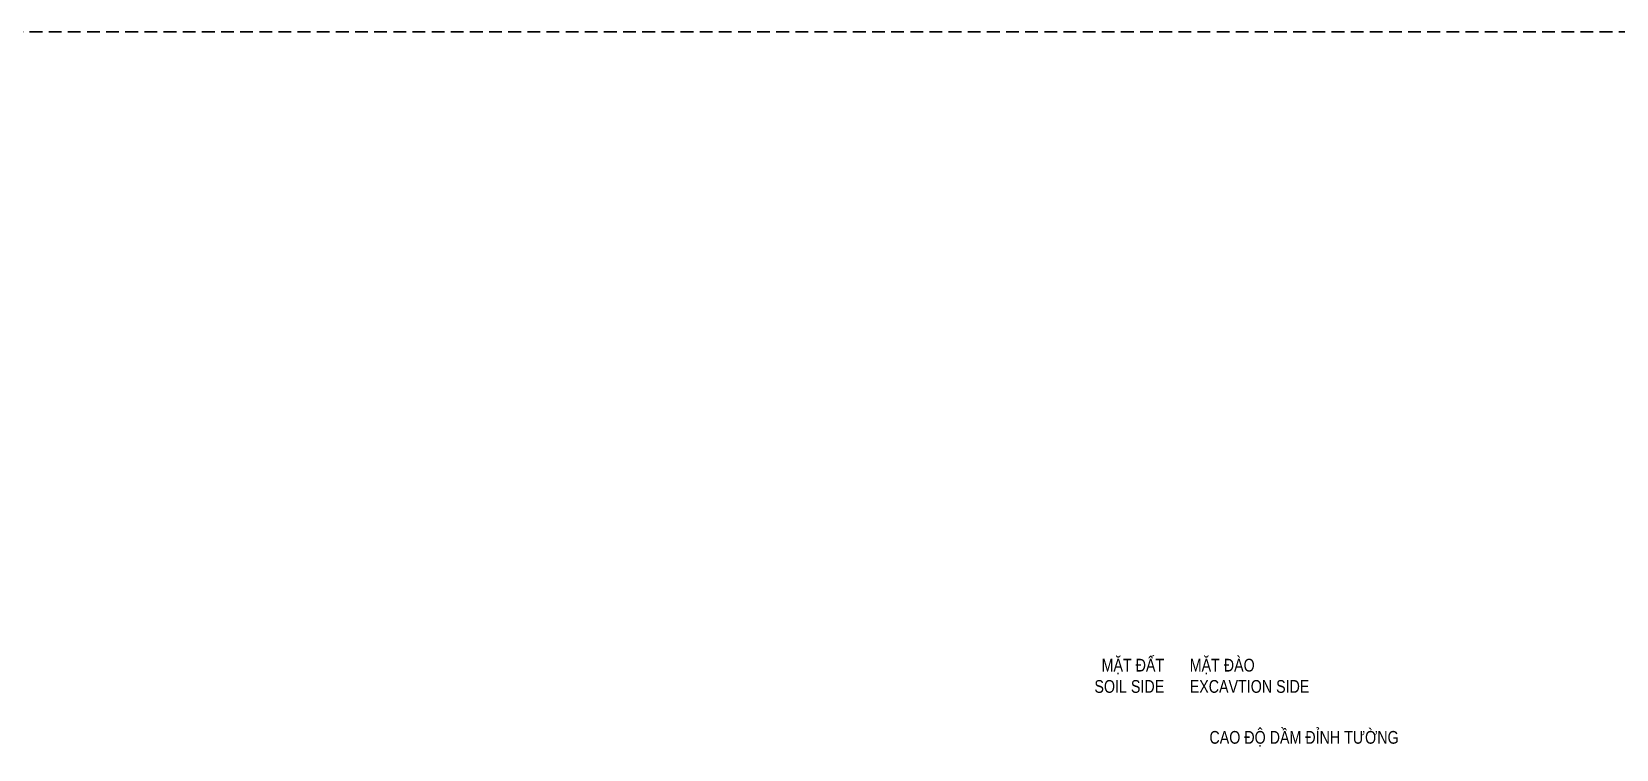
# Model space of a CAD drawing. Header units: millimetres. Extents: x 2611025 to 4139346, y -89870 to 101087.
# Drawn here: x 2929918 to 2967161, y 939 to 17806 of the extents above; entities that cross this region are included whole.
import ezdxf
from ezdxf.enums import TextEntityAlignment as Align

# ---------------------------------------------------------------- set-up
doc = ezdxf.new("R2010")
doc.units = ezdxf.units.MM
doc.header["$LTSCALE"] = 1200
doc.linetypes.add('HIDDEN', pattern=[0.375, 0.25, -0.125])
for name, color, linetype, lineweight in [('LEADER', 8, 'Continuous', 9), ('TCHI', 4, 'HIDDEN', 30), ('TEXTVN', 2, 'Continuous', 20)]:
    doc.layers.add(name, color=color, linetype=linetype, lineweight=lineweight)
doc.styles.add('DB_Arial', font='arial.ttf', dxfattribs={"width": 0.8})

msp = doc.modelspace()

# ---------------------------------------------------------------- linework, layer by layer
at = {"layer": 'LEADER', "lineweight": 20}
for points in [[(2954034.5, 2066.9, 0, 150, 0), (2954534.5, 2066.9, 0, 0, 0), (2956534.5, 2066.9, 0, 0, 0)], [(2959634.5, 2066.9, 0, 150, 0), (2959134.5, 2066.9, 0, 0, 0), (2957134.5, 2066.9, 0, 0, 0)]]:
    msp.add_lwpolyline(points, format="xyseb", dxfattribs=at)
at = {"layer": 'TCHI'}
msp.add_lwpolyline([(2884868.8, 17806.3), (3104404.3, 17806.3), (3104404.3, -78017.7), (2884868.8, -78017.7)], close=True, dxfattribs=at)

# ---------------------------------------------------------------- texts
at = {"layer": 'TEXTVN', "style": 'DB_Arial', "width": 0.8}
for s, p in [('MẶT ĐẤT', (2956534.5, 2766.9)), ('SOIL SIDE', (2956534.5, 2266.9))]:
    msp.add_text(s, height=300, dxfattribs=at).set_placement(p, align=Align.RIGHT)
for s, p in [('MẶT ĐÀO', (2957134.5, 2766.9)), ('EXCAVTION SIDE', (2957134.5, 2266.9)), ('CAO ĐỘ DẦM ĐỈNH TƯỜNG', (2957598.2, 1070))]:
    msp.add_text(s, height=300, dxfattribs=at).set_placement(p)

doc.saveas('drawing.dxf')
